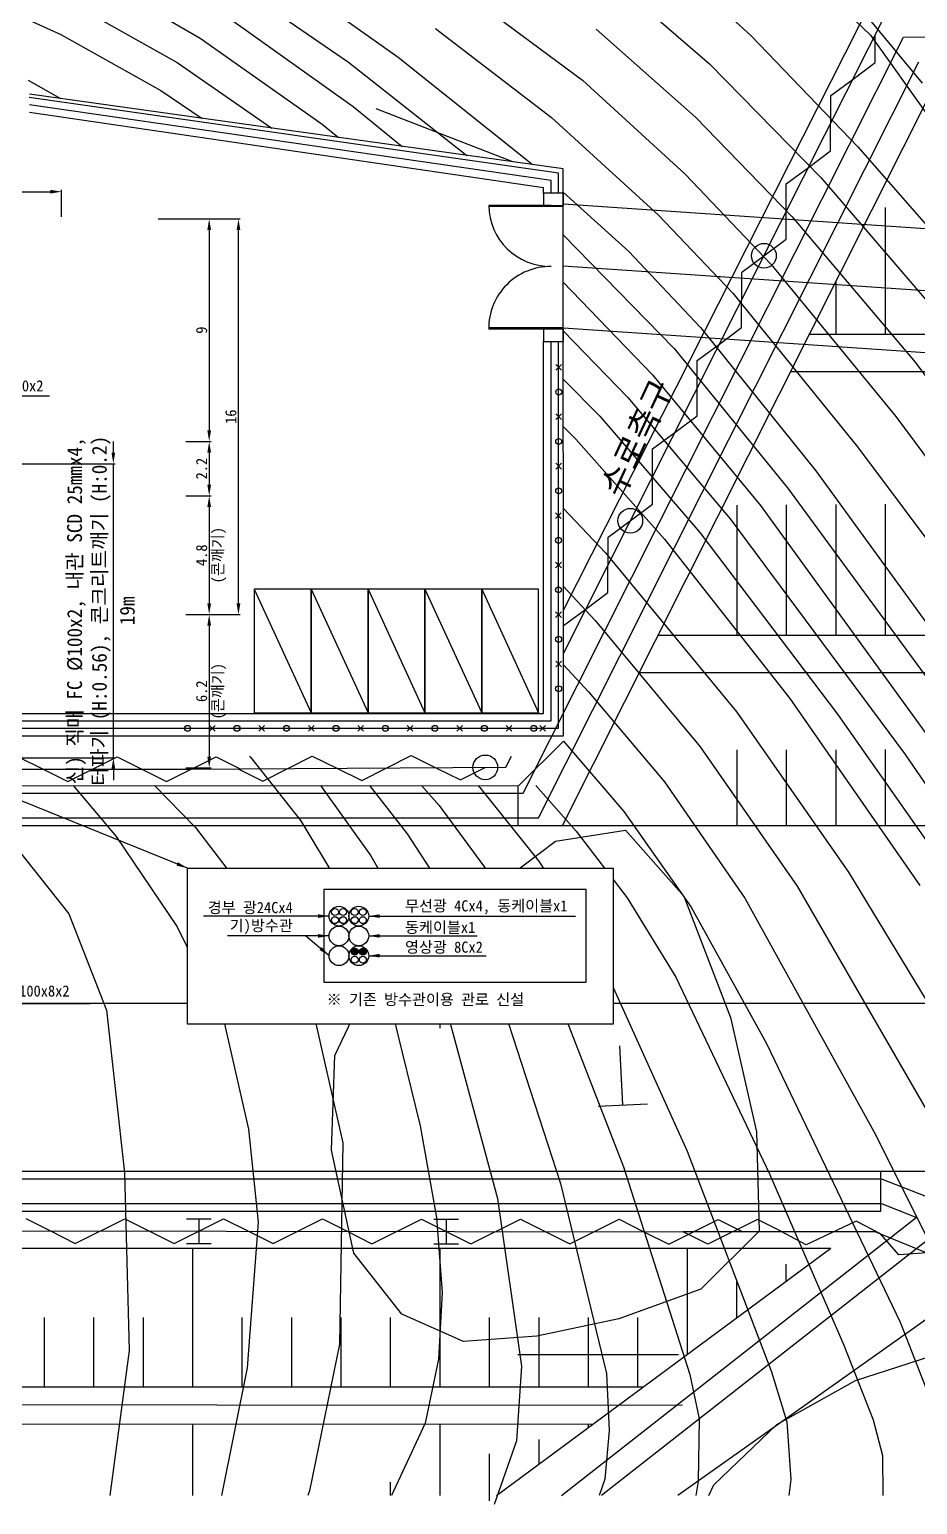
# Model space of a CAD drawing. Extents: x -149224 to -148798, y -3737 to -3590.
# Drawn here: x -149000.3 to -148964.4, y -3701.8 to -3642.2 of the extents above; entities that cross this region are included whole.
import ezdxf
from ezdxf.enums import TextEntityAlignment as Align

# ---------------------------------------------------------------- set-up
doc = ezdxf.new("R2010")
doc.units = 0
doc.header["$MEASUREMENT"] = 0
doc.layers.get('0').update_dxf_attribs({"linetype": 'CONTINUOUS', "lineweight": 0})
doc.layers.get('DEFPOINTS').update_dxf_attribs({"linetype": 'CONTINUOUS'})
for name, color, linetype in [('TX-LINE', 2, 'CONTINUOUS'), ('TZ-BASE', 253, 'CONTINUOUS'), ('TZ-DIMS', 1, 'CONTINUOUS'), ('TZ-LEAL', 1, 'CONTINUOUS'), ('TZ-LEAT', 3, 'CONTINUOUS'), ('TZ-LINE', 7, 'CONTINUOUS'), ('TZ-TEX2', 3, 'CONTINUOUS'), ('TZ-TEXT', 6, 'CONTINUOUS')]:
    doc.layers.add(name, color=color, linetype=linetype)
doc.styles.get("Standard").update_dxf_attribs({"font": 'GulimChe.ttf'})
doc.styles.add('기흥역사', font='GulimChe.ttf')
doc.dimstyles.new('D150', dxfattribs={"dimscale": 0.15, "dimtxt": 3, "dimasz": 3, "dimexe": 0.5, "dimexo": 0.5, "dimgap": 0.5, "dimtad": 1, "dimdec": 0, "dimzin": 1, "dimdsep": 46, "dimlunit": 6, "dimtxsty": 'Standard', "dimcen": 1, "dimclrd": 1, "dimclre": 1, "dimclrt": 3, "dimadec": 0, "dimazin": 0, "dimtfac": 1, "dimtdec": 0, "dimtix": 1, "dimtmove": 2, "dimatfit": 3, "dimfxl": 0, "dimtvp": 2, "dimlwd": -1, "dimlwe": -1, "dimarcsym": 0})
doc.dimstyles.new('기흥역사', dxfattribs={"dimscale": 150, "dimtxt": 3, "dimasz": 1.2, "dimexe": 1.5, "dimexo": 5, "dimgap": 1, "dimtad": 1, "dimdec": 0, "dimrnd": 0.25, "dimdsep": 46, "dimlunit": 6, "dimtxsty": '기흥역사', "dimblk": 'ARCHTICK', "dimcen": 1, "dimclrd": 256, "dimclre": 256, "dimclrt": 2, "dimadec": 5, "dimazin": 0, "dimtfac": 1, "dimtdec": 0, "dimtix": 1, "dimtmove": 2, "dimatfit": 3, "dimldrblk": 'ARCHTICK', "dimfxl": 0, "dimtvp": 2, "dimlwd": -1, "dimlwe": -1, "dimarcsym": 0})
doc.dimstyles.new('지시선150', dxfattribs={"dimscale": 0.15, "dimtxt": 3, "dimasz": 3, "dimexe": 0.5, "dimexo": 0.5, "dimgap": 0.5, "dimtad": 1, "dimdec": 0, "dimzin": 1, "dimdsep": 46, "dimlunit": 6, "dimtxsty": 'Standard', "dimcen": 1, "dimclrd": 6, "dimclre": 6, "dimclrt": 3, "dimadec": 0, "dimazin": 0, "dimtfac": 1, "dimtdec": 0, "dimtix": 1, "dimtmove": 2, "dimatfit": 3, "dimfxl": 0, "dimtvp": 2, "dimlwd": -1, "dimlwe": -1, "dimarcsym": 0})

# ---------------------------------------------------------------- blocks, each defined once
blk = doc.blocks.new('_ArchTick')
at = {"color": 0, "linetype": 'ByBlock', "const_width": 0.15}
blk.add_lwpolyline([(-0.5, -0.5), (0.5, 0.5)], dxfattribs=at)
blk = doc.blocks.new('*D11')
at = {"layer": 'DEFPOINTS', "color": 0, "linetype": 'ByBlock'}
for p in [(-148999.02, -3648.725), (-149007.02, -3649.822, -302.872), (-148999.02, -3649.822, -302.872)]:
    blk.add_point(p, dxfattribs=at)
at = {"layer": 'TZ-DIMS', "color": 1, "linetype": 'ByBlock'}
for p, q in [((-149007.02, -3649.747), (-149007.02, -3648.65)), ((-149006.57, -3648.725), (-148999.47, -3648.725)), ((-148999.02, -3649.747), (-148999.02, -3648.65))]:
    blk.add_line(p, q, dxfattribs=at)
for points in [[(-149006.57, -3648.65), (-149006.57, -3648.8), (-149007.02, -3648.725)], [(-148999.47, -3648.65), (-148999.47, -3648.8), (-148999.02, -3648.725)]]:
    blk.add_solid(points, dxfattribs=at)
at = {"layer": 'TZ-DIMS', "color": 3, "linetype": 'ByBlock', "insert": (-149003.02, -3648.419), "char_height": 0.45, "attachment_point": 5}
blk.add_mtext('8', dxfattribs=at)
blk = doc.blocks.new('*D13')
at = {"layer": 'DEFPOINTS', "color": 0, "linetype": 'ByBlock'}
for p in [(-148995.181, -3649.822, -302.872), (-148994.071, -3658.822, -302.872), (-148993.045, -3658.822)]:
    blk.add_point(p, dxfattribs=at)
at = {"layer": 'TZ-DIMS', "color": 1, "linetype": 'ByBlock'}
for p, q in [((-148995.106, -3649.822), (-148992.97, -3649.822)), ((-148993.045, -3650.272), (-148993.045, -3658.372)), ((-148993.996, -3658.822), (-148992.97, -3658.822))]:
    blk.add_line(p, q, dxfattribs=at)
for points in [[(-148993.12, -3650.272), (-148992.97, -3650.272), (-148993.045, -3649.822)], [(-148993.12, -3658.372), (-148992.97, -3658.372), (-148993.045, -3658.822)]]:
    blk.add_solid(points, dxfattribs=at)
at = {"layer": 'TZ-DIMS', "color": 3, "linetype": 'ByBlock', "insert": (-148993.351, -3654.322), "char_height": 0.45, "attachment_point": 5, "rotation": 90}
blk.add_mtext('9', dxfattribs=at)
blk = doc.blocks.new('*D14')
at = {"layer": 'DEFPOINTS', "color": 0, "linetype": 'ByBlock'}
for p in [(-148994.071, -3658.822, -302.872), (-148994.071, -3661.022, -302.872), (-148993.045, -3661.022)]:
    blk.add_point(p, dxfattribs=at)
at = {"layer": 'TZ-DIMS', "color": 1, "linetype": 'ByBlock'}
for p, q in [((-148993.996, -3658.822), (-148992.97, -3658.822)), ((-148993.045, -3659.272), (-148993.045, -3660.572)), ((-148993.996, -3661.022), (-148992.97, -3661.022))]:
    blk.add_line(p, q, dxfattribs=at)
for points in [[(-148993.12, -3659.272), (-148992.97, -3659.272), (-148993.045, -3658.822)], [(-148993.12, -3660.572), (-148992.97, -3660.572), (-148993.045, -3661.022)]]:
    blk.add_solid(points, dxfattribs=at)
at = {"layer": 'TZ-DIMS', "color": 3, "linetype": 'ByBlock', "insert": (-148993.351, -3659.922), "char_height": 0.45, "attachment_point": 5, "rotation": 90}
blk.add_mtext('2.2', dxfattribs=at)
blk = doc.blocks.new('*D15')
at = {"layer": 'DEFPOINTS', "color": 0, "linetype": 'ByBlock'}
for p in [(-148994.071, -3661.022, -302.872), (-148994.071, -3665.822, -302.872), (-148993.045, -3665.822)]:
    blk.add_point(p, dxfattribs=at)
at = {"layer": 'TZ-DIMS', "color": 1, "linetype": 'ByBlock'}
for p, q in [((-148993.996, -3661.022), (-148992.97, -3661.022)), ((-148993.045, -3661.472), (-148993.045, -3665.372)), ((-148993.996, -3665.822), (-148992.97, -3665.822))]:
    blk.add_line(p, q, dxfattribs=at)
for points in [[(-148993.12, -3661.472), (-148992.97, -3661.472), (-148993.045, -3661.022)], [(-148993.12, -3665.372), (-148992.97, -3665.372), (-148993.045, -3665.822)]]:
    blk.add_solid(points, dxfattribs=at)
at = {"layer": 'TZ-DIMS', "color": 3, "linetype": 'ByBlock', "insert": (-148993.351, -3663.422), "char_height": 0.45, "attachment_point": 5, "rotation": 90}
blk.add_mtext('4.8', dxfattribs=at)
blk = doc.blocks.new('*D16')
at = {"layer": 'DEFPOINTS', "color": 0, "linetype": 'ByBlock'}
for p in [(-148994.071, -3665.822, -302.872), (-148994.071, -3672.022, -302.872), (-148993.045, -3672.022)]:
    blk.add_point(p, dxfattribs=at)
at = {"layer": 'TZ-DIMS', "color": 1, "linetype": 'ByBlock'}
for p, q in [((-148993.996, -3665.822), (-148992.97, -3665.822)), ((-148993.045, -3666.272), (-148993.045, -3671.572)), ((-148993.996, -3672.022), (-148992.97, -3672.022))]:
    blk.add_line(p, q, dxfattribs=at)
for points in [[(-148993.12, -3666.272), (-148992.97, -3666.272), (-148993.045, -3665.822)], [(-148993.12, -3671.572), (-148992.97, -3671.572), (-148993.045, -3672.022)]]:
    blk.add_solid(points, dxfattribs=at)
at = {"layer": 'TZ-DIMS', "color": 3, "linetype": 'ByBlock', "insert": (-148993.351, -3668.922), "char_height": 0.45, "attachment_point": 5, "rotation": 90}
blk.add_mtext('6.2', dxfattribs=at)
blk = doc.blocks.new('*D17')
at = {"layer": 'DEFPOINTS', "color": 0, "linetype": 'ByBlock'}
for p in [(-148995.181, -3649.822, -302.872), (-148991.862, -3649.822), (-148994.071, -3665.822, -302.872)]:
    blk.add_point(p, dxfattribs=at)
at = {"layer": 'TZ-DIMS', "color": 1, "linetype": 'ByBlock'}
for p, q in [((-148995.106, -3649.822), (-148991.787, -3649.822)), ((-148991.862, -3665.372), (-148991.862, -3650.272)), ((-148993.996, -3665.822), (-148991.787, -3665.822))]:
    blk.add_line(p, q, dxfattribs=at)
for points in [[(-148991.937, -3650.272), (-148991.787, -3650.272), (-148991.862, -3649.822)], [(-148991.937, -3665.372), (-148991.787, -3665.372), (-148991.862, -3665.822)]]:
    blk.add_solid(points, dxfattribs=at)
at = {"layer": 'TZ-DIMS', "color": 3, "linetype": 'ByBlock', "insert": (-148992.168, -3657.822), "char_height": 0.45, "attachment_point": 5, "rotation": 90}
blk.add_mtext('16', dxfattribs=at)
blk = doc.blocks.new('*D26')
at = {"layer": 'DEFPOINTS', "color": 0, "ltscale": 2}
for p in [(-149003.496, -3659.722), (-148996.922, -3659.722), (-149003.62, -3671.617)]:
    blk.add_point(p, dxfattribs=at)
at = {"layer": 'TZ-TEXT', "color": 1, "ltscale": 2}
for p, q in [((-148996.922, -3659.272), (-148996.922, -3658.822)), ((-149003.421, -3659.722), (-148996.847, -3659.722)), ((-148996.922, -3671.617), (-148996.922, -3659.722)), ((-149003.545, -3671.617), (-148996.847, -3671.617)), ((-148996.922, -3672.067), (-148996.922, -3672.517))]:
    blk.add_line(p, q, dxfattribs=at)
for points in [[(-148996.997, -3659.272), (-148996.847, -3659.272), (-148996.922, -3659.722)], [(-148996.997, -3672.067), (-148996.847, -3672.067), (-148996.922, -3671.617)]]:
    blk.add_solid(points, dxfattribs=at)
at = {"layer": 'TZ-TEXT', "color": 3, "ltscale": 2, "insert": (-148997.91, -3665.67), "char_height": 0.6, "attachment_point": 5, "rotation": 90}
blk.add_mtext('{\\C6;신) 직매 FC Ø100x2, 내관 SCD 25mmx4,\\P터파기 (H:0.56), 콘크리트깨기 (H:0.2)}', dxfattribs=at)

msp = doc.modelspace()

# ---------------------------------------------------------------- linework, layer by layer
at = {"layer": 'TZ-BASE'}
for p, q in [((-148992.965, -3639.675, 111), (-148987.407, -3643.49, 111)), ((-148991.017, -3639.298, 110), (-148985.402, -3643.284, 110)), ((-148974.264, -3639.557, 105), (-148971.124, -3642.42, 105)), ((-149003.646, -3640.28, 115), (-148999.042, -3642.371, 115)), ((-148997.119, -3640.365, 113), (-148993.41, -3642.518, 113)), ((-148982.616, -3640.751, 108), (-148977.94, -3644.215, 108)), ((-148978.72, -3665.65), (-148966.167, -3640.854)), ((-148978.72, -3665.65), (-148966.167, -3640.854)), ((-148976.383, -3640.463, 106), (-148972.81, -3643.558, 106)), ((-148998.448, -3641.189, 114), (-148994.344, -3643.502, 114)), ((-148978.72, -3667.391), (-148965.512, -3641.213)), ((-148967.752, -3641.003, 104), (-148966.293, -3642.398, 104)), ((-148966.81, -3641.198, 101.872), (-148964.214, -3644.331, 101.872)), ((-148992.235, -3641.703, 112), (-148987.228, -3645.278, 112)), ((-148983.895, -3642.12, 109), (-148979.199, -3645.724, 109)), ((-148977.391, -3642.154, 107), (-148973.382, -3645.71, 107)), ((-148999.042, -3642.371, 115), (-148995.008, -3644.636, 115)), ((-148993.41, -3642.518, 113), (-148988.472, -3646, 113)), ((-148980.341, -3673.04), (-148964.962, -3642.476)), ((-148971.124, -3642.42, 105), (-148966.805, -3646.91, 105)), ((-148966.293, -3642.398, 104), (-148963.918, -3645.741, 104)), ((-148966.109, -3643.503), (-148966.107, -3642.385)), ((-148964.962, -3642.476), (-148944.264, -3642.195)), ((-148985.402, -3643.284, 110), (-148979.985, -3647.607, 110)), ((-148994.344, -3643.502, 114), (-148990.512, -3646.154, 114)), ((-148987.407, -3643.49, 111), (-148982.631, -3647.256, 111)), ((-148979.725, -3674.04), (-148964.342, -3643.467)), ((-148972.81, -3643.558, 106), (-148968.309, -3648.146, 106)), ((-148967.005, -3644.172), (-148966.109, -3643.503)), ((-149000.373, -3644.215, 116), (-148999.056, -3644.96, 116)), ((-148978.76, -3674.346), (-148963.721, -3644.459)), ((-148977.94, -3644.215, 108), (-148973.792, -3648.022, 108)), ((-148967.902, -3644.84), (-148967.005, -3644.172)), ((-148995.008, -3644.636, 115), (-148993.33, -3645.76, 115)), ((-148967.91, -3647.076), (-148967.902, -3644.84)), ((-148987.228, -3645.278, 112), (-148985.242, -3646.891, 112)), ((-148980.76, -3647.517, 84.603), (-148986.298, -3645.368, 91.576)), ((-148979.199, -3645.724, 109), (-148974.871, -3649.673, 109)), ((-148973.382, -3645.71, 107), (-148969.46, -3649.738, 107)), ((-148988.472, -3646, 113), (-148987.821, -3646.53, 113)), ((-148966.805, -3646.91, 105), (-148962.375, -3651.977, 105)), ((-148968.807, -3647.744), (-148967.91, -3647.076)), ((-148973.792, -3648.022, 108), (-148970.321, -3651.663, 108)), ((-148969.704, -3648.411), (-148968.807, -3647.744)), ((-148969.712, -3650.647), (-148969.704, -3648.411)), ((-148968.309, -3648.146, 106), (-148963.306, -3653.973, 106)), ((-148978.72, -3648.752, 110), (-148976.076, -3651.145, 110)), ((-148943.426, -3651.623), (-148978.72, -3649.234)), ((-148974.871, -3649.673, 109), (-148971.861, -3652.826, 109)), ((-148969.46, -3649.738, 107), (-148964.497, -3655.623, 107)), ((-148965.706, -3649.369), (-148965.706, -3654.491)), ((-148978.723, -3650.473, 111), (-148974.243, -3655.069, 111)), ((-148970.609, -3651.315), (-148969.712, -3650.647)), ((-148976.076, -3651.145, 110), (-148973.168, -3654.211, 110)), ((-148971.505, -3651.982), (-148970.609, -3651.315)), ((-148970.321, -3651.663, 108), (-148965.279, -3657.814, 108)), ((-148943.595, -3654.118), (-148978.723, -3651.739)), ((-148971.514, -3654.219), (-148971.505, -3651.982)), ((-148978.722, -3652.389, 112), (-148975.116, -3656.123, 112)), ((-148971.861, -3652.826, 109), (-148966.824, -3659.035, 109)), ((-148967.706, -3652.378), (-148967.706, -3654.491)), ((-148943.764, -3656.612), (-148978.72, -3654.245)), ((-148978.72, -3654.366, 113), (-148976.109, -3657.041, 113)), ((-148973.168, -3654.211, 110), (-148968.512, -3660.007, 110)), ((-148972.41, -3654.886), (-148971.514, -3654.219)), ((-148968.769, -3654.491), (-148948.706, -3654.49)), ((-148974.243, -3655.069, 111), (-148969.652, -3660.701, 111)), ((-148973.307, -3655.554), (-148972.41, -3654.886)), ((-148978.791, -3655.707, -302.681), (-148979.023, -3655.938, -302.681)), ((-148979.023, -3655.707, -302.681), (-148978.791, -3655.938, -302.681)), ((-148973.315, -3657.79), (-148973.307, -3655.554)), ((-148964.497, -3655.623, 107), (-148953.5, -3670.23, 107)), ((-148978.72, -3656.32, 114), (-148977.244, -3657.804, 114)), ((-148975.116, -3656.123, 112), (-148970.746, -3661.412, 112)), ((-148969.524, -3655.991), (-148948.706, -3655.99)), ((-148976.109, -3657.041, 113), (-148971.976, -3661.951, 113)), ((-148978.791, -3657.707, -302.681), (-148979.023, -3657.938, -302.681)), ((-148979.023, -3657.707, -302.681), (-148978.791, -3657.938, -302.681)), ((-148978.72, -3658.228, 115), (-148978.214, -3658.735, 115)), ((-148977.244, -3657.804, 114), (-148973.199, -3662.508, 114)), ((-148974.212, -3658.457), (-148973.315, -3657.79)), ((-148965.279, -3657.814, 108), (-148947.042, -3682.409, 108)), ((-148978.214, -3658.735, 115), (-148974.631, -3662.775, 115)), ((-148975.109, -3659.125), (-148974.212, -3658.457)), ((-148975.117, -3661.361), (-148975.109, -3659.125)), ((-148966.824, -3659.035, 109), (-148945.651, -3687.42, 109)), ((-148978.794, -3659.707, -302.872), (-148979.026, -3659.938, -302.872)), ((-148979.026, -3659.707, -302.872), (-148978.794, -3659.938, -302.872)), ((-148968.512, -3660.007, 110), (-148958.19, -3674.213, 110)), ((-148969.652, -3660.701, 111), (-148950.036, -3687.464, 111)), ((-148978.804, -3661.707, -302.872), (-148979.036, -3661.938, -302.872)), ((-148979.036, -3661.707, -302.872), (-148978.804, -3661.938, -302.872)), ((-148978.72, -3661.528, 116), (-148977.017, -3663.323, 116)), ((-148976.014, -3662.029), (-148975.117, -3661.361)), ((-148971.706, -3661.399), (-148971.705, -3666.661)), ((-148970.746, -3661.412, 112), (-148957.376, -3679.868, 112)), ((-148969.706, -3661.384), (-148969.705, -3666.661)), ((-148967.706, -3661.368), (-148967.705, -3666.661)), ((-148965.706, -3661.353), (-148965.705, -3666.661)), ((-148976.911, -3662.696), (-148976.014, -3662.029)), ((-148971.976, -3661.951, 113), (-148964.899, -3671.485, 113)), ((-148976.919, -3664.932), (-148976.911, -3662.696)), ((-148974.631, -3662.775, 115), (-148969.565, -3669.215, 115)), ((-148973.199, -3662.508, 114), (-148967.637, -3669.848, 114)), ((-148977.017, -3663.323, 116), (-148971.703, -3669.775, 116)), ((-148978.801, -3663.707, -302.872), (-148979.033, -3663.938, -302.872)), ((-148979.033, -3663.707, -302.872), (-148978.801, -3663.938, -302.872)), ((-148978.72, -3664.69, 117), (-148977.439, -3666.062, 117)), ((-148977.816, -3665.6), (-148976.919, -3664.932)), ((-148978.801, -3665.707, -302.872), (-148979.033, -3665.938, -302.872)), ((-148979.033, -3665.707, -302.872), (-148978.801, -3665.938, -302.872)), ((-148978.713, -3666.267), (-148977.816, -3665.6)), ((-148978.721, -3668.503), (-148978.713, -3666.267)), ((-148977.439, -3666.062, 117), (-148973.184, -3671.166, 117)), ((-148974.893, -3666.661), (-148958.705, -3666.661)), ((-148978.798, -3667.707, -302.872), (-148979.029, -3667.938, -302.872)), ((-148979.029, -3667.707, -302.872), (-148978.798, -3667.938, -302.872)), ((-148978.72, -3667.855, 118), (-148977.705, -3668.947, 118)), ((-148975.648, -3668.161), (-148958.705, -3668.161)), ((-148977.705, -3668.947, 118), (-148974.636, -3672.592, 118)), ((-148969.565, -3669.215, 115), (-148964.305, -3676.781, 115)), ((-148971.703, -3669.775, 116), (-148967.187, -3676.233, 116)), ((-148967.637, -3669.848, 114), (-148962.832, -3676.689, 114)), ((-148992.803, -3670.307, -302.681), (-148993.035, -3670.538, -302.681)), ((-148993.035, -3670.307, -302.681), (-148992.803, -3670.538, -302.681)), ((-148990.803, -3670.307, -302.681), (-148991.034, -3670.538, -302.681)), ((-148991.034, -3670.307, -302.681), (-148990.803, -3670.538, -302.681)), ((-148988.803, -3670.307, -302.681), (-148989.034, -3670.538, -302.681)), ((-148989.034, -3670.307, -302.681), (-148988.803, -3670.538, -302.681)), ((-148986.803, -3670.307, -302.681), (-148987.034, -3670.538, -302.681)), ((-148987.034, -3670.307, -302.681), (-148986.803, -3670.538, -302.681)), ((-148984.803, -3670.307, -302.681), (-148985.034, -3670.538, -302.681)), ((-148985.034, -3670.307, -302.681), (-148984.803, -3670.538, -302.681)), ((-148982.802, -3670.307, -302.681), (-148983.034, -3670.538, -302.681)), ((-148983.034, -3670.307, -302.681), (-148982.802, -3670.538, -302.681)), ((-148980.802, -3670.307, -302.681), (-148981.034, -3670.538, -302.681)), ((-148981.034, -3670.307, -302.681), (-148980.802, -3670.538, -302.681)), ((-148979.438, -3670.307, -302.872), (-148979.669, -3670.538, -302.872)), ((-148979.669, -3670.307, -302.872), (-148979.438, -3670.538, -302.872)), ((-148978.72, -3670.936), (-148980.523, -3672.74)), ((-148978.72, -3670.941, 119), (-148976.273, -3673.782, 119)), ((-148973.184, -3671.166, 117), (-148969.269, -3676.798, 117)), ((-148971.705, -3671.295), (-148971.705, -3674.378)), ((-148969.705, -3671.29), (-148969.705, -3674.378)), ((-148967.705, -3671.285), (-148967.705, -3674.377)), ((-148965.705, -3671.279), (-148965.705, -3674.377)), ((-149000.766, -3671.572), (-148999.767, -3672.073)), ((-148998.767, -3672.573), (-148996.766, -3671.575)), ((-148996.766, -3671.575), (-148995.767, -3672.075)), ((-148994.767, -3672.576), (-148992.766, -3671.577)), ((-148992.766, -3671.577), (-148991.767, -3672.078)), ((-148991.41, -3671.552, 125), (-148991.379, -3671.584, 125)), ((-148991.379, -3671.584, 125), (-148989.338, -3674.16, 125)), ((-148990.876, -3672.557), (-148988.882, -3671.545)), ((-148988.882, -3671.545), (-148987.879, -3672.039)), ((-148986.876, -3672.532), (-148984.882, -3671.52)), ((-148984.882, -3671.52), (-148983.879, -3672.013)), ((-148981.043, -3671.996), (-148980.819, -3671.552)), ((-148964.899, -3671.485, 113), (-148955.77, -3684.784, 113)), ((-149057.554, -3672.036), (-148993.879, -3672.076)), ((-148999.767, -3672.073), (-148998.767, -3672.573)), ((-148995.767, -3672.075), (-148994.767, -3672.576)), ((-148993.879, -3672.076), (-148981.043, -3671.996)), ((-148991.879, -3672.064), (-148990.876, -3672.557)), ((-148987.879, -3672.039), (-148986.876, -3672.532)), ((-148983.879, -3672.013), (-148982.876, -3672.507)), ((-148982.876, -3672.507), (-148981.879, -3672.001)), ((-149057.554, -3672.744), (-148980.562, -3672.74)), ((-149057.554, -3673.044), (-148980.341, -3673.04)), ((-148998.544, -3672.74, 127), (-148996.802, -3674.793, 127)), ((-148995.252, -3672.74, 126), (-148993.602, -3674.437, 126)), ((-148988.54, -3672.74, 124), (-148986.512, -3675.575, 124)), ((-148986.561, -3672.74, 123), (-148985.039, -3674.684, 123)), ((-148984.462, -3672.74, 122), (-148983.749, -3673.546, 122)), ((-148982.179, -3672.74, 121), (-148982.105, -3672.819, 121)), ((-148982.105, -3672.819, 121), (-148979.72, -3675.781, 121)), ((-148980.562, -3672.74), (-148980.561, -3674.346)), ((-148979.836, -3672.74, 120), (-148978.204, -3674.575, 120)), ((-148974.636, -3672.592, 118), (-148971.381, -3677.286, 118)), ((-148983.749, -3673.546, 122), (-148981.567, -3676.497, 122)), ((-149057.554, -3674.044), (-148979.725, -3674.04)), ((-149057.554, -3674.35), (-148937.554, -3674.344)), ((-149001.76, -3674.106, 128), (-148998.721, -3677.921, 128)), ((-148989.338, -3674.16, 125), (-148987.897, -3676.557, 125)), ((-148976.273, -3673.782, 119), (-148973.556, -3677.648, 119)), ((-148996.802, -3674.793, 127), (-148994.339, -3678.448, 127)), ((-148993.602, -3674.437, 126), (-148991.369, -3677.347, 126)), ((-148985.039, -3674.684, 123), (-148983.205, -3677.504, 123)), ((-148979.044, -3674.987, 121.307), (-148976.207, -3674.537, 121.307)), ((-148978.204, -3674.575, 120), (-148976.138, -3677.275, 120)), ((-148976.207, -3674.537, 121.307), (-148973.849, -3677.214, 121.307)), ((-148981.792, -3677.06, 121.307), (-148979.044, -3674.987, 121.307)), ((-148986.512, -3675.575, 124), (-148984.976, -3678.259, 124)), ((-148979.72, -3675.781, 121), (-148977.467, -3679.23, 121)), ((-148987.897, -3676.557, 125), (-148986.684, -3679.02, 125)), ((-148981.567, -3676.497, 122), (-148979.352, -3680.278, 122)), ((-148967.187, -3676.233, 116), (-148961.335, -3685.892, 116)), ((-148991.369, -3677.347, 126), (-148988.867, -3681.758, 126)), ((-148984.345, -3678.664, 121.307), (-148981.792, -3677.06, 121.307)), ((-148976.138, -3677.275, 120), (-148974.173, -3680.486, 120)), ((-148973.849, -3677.214, 121.307), (-148971.959, -3682.111, 121.307)), ((-148971.381, -3677.286, 118), (-148966.101, -3686.849, 118)), ((-148969.269, -3676.798, 117), (-148963.701, -3686.435, 117)), ((-148998.721, -3677.921, 128), (-148997.193, -3681.814, 128)), ((-148983.205, -3677.504, 123), (-148981.294, -3681.278, 123)), ((-148973.556, -3677.648, 119), (-148970.503, -3683.17, 119)), ((-148994.339, -3678.448, 127), (-148992.434, -3682.323, 127)), ((-148984.976, -3678.259, 124), (-148983.433, -3681.843, 124)), ((-148986.684, -3679.02, 125), (-148985.61, -3682.05, 125)), ((-148986.583, -3680.764, 121.307), (-148984.345, -3678.664, 121.307)), ((-148977.863, -3681.93, 121.194), (-148977.988, -3679.533, 121.194)), ((-148977.467, -3679.23, 121), (-148973.718, -3687.515, 121)), ((-148979.352, -3680.278, 122), (-148976.291, -3688.157, 122)), ((-148987.966, -3683.65, 121.307), (-148986.583, -3680.764, 121.307)), ((-148983.72, -3680.552), (-148983.72, -3682.552)), ((-148974.173, -3680.486, 120), (-148970.385, -3688.438, 120)), ((-148981.294, -3681.278, 123), (-148978.839, -3688.827, 123)), ((-148937.554, -3681.552), (-149057.554, -3681.552)), ((-148997.193, -3681.814, 128), (-148996.471, -3688.399, 128)), ((-148988.867, -3681.758, 126), (-148987.637, -3687.181, 126)), ((-148985.61, -3682.05, 125), (-148984.512, -3686.488, 125)), ((-148983.433, -3681.843, 124), (-148981.384, -3689.437, 124)), ((-148978.861, -3681.982, 121.194), (-148976.864, -3681.878, 121.194)), ((-148971.959, -3682.111, 121.307), (-148970.913, -3686.731, 121.307)), ((-148992.434, -3682.323, 127), (-148991.452, -3686.623, 127)), ((-148976.314, -3685.651, 121.175), (-148976.439, -3683.254, 121.175)), ((-148970.503, -3683.17, 119), (-148965.092, -3694.427, 119)), ((-148988.097, -3687.479, 121.307), (-148987.966, -3683.65, 121.307)), ((-148977.312, -3685.703, 121.175), (-148975.315, -3685.599, 121.175)), ((-148991.452, -3686.623, 127), (-148991.066, -3690.388, 127)), ((-148984.512, -3686.488, 125), (-148983.851, -3690.205, 125)), ((-148970.913, -3686.731, 121.307), (-148970.802, -3690.753, 121.307)), ((-148966.101, -3686.849, 118), (-148962.579, -3693.907, 118)), ((-148987.196, -3691.644, 121.307), (-148988.097, -3687.479, 121.307)), ((-148987.637, -3687.181, 126), (-148987.779, -3695.324, 126)), ((-148973.718, -3687.515, 121), (-148970.302, -3696.443, 121)), ((-148937.554, -3688.338), (-149057.554, -3688.344)), ((-149057.554, -3688.644), (-148965.882, -3688.639)), ((-148996.471, -3688.399, 128), (-148996.285, -3695.579, 128)), ((-148976.291, -3688.157, 122), (-148973.604, -3696.555, 122)), ((-148970.385, -3688.438, 120), (-148967.38, -3695.365, 120)), ((-148965.882, -3689.939), (-148965.882, -3688.339)), ((-148944.326, -3697.044), (-148965.882, -3688.639)), ((-148978.839, -3688.827, 123), (-148976.978, -3696.506, 123)), ((-149033.217, -3689.643), (-148965.882, -3689.639)), ((-148981.384, -3689.437, 124), (-148980.414, -3696.212, 124)), ((-148964.453, -3690.201), (-148965.882, -3689.639)), ((-148964.453, -3690.201), (-148965.882, -3689.639)), ((-149033.216, -3689.943), (-148965.882, -3689.939)), ((-149000.46, -3690.244), (-148999.461, -3690.745)), ((-148998.461, -3691.246), (-148996.46, -3690.249)), ((-148996.46, -3690.249), (-148995.461, -3690.75)), ((-148994.461, -3691.251), (-148992.46, -3690.254)), ((-148993.96, -3690.252), (-148992.96, -3690.253)), ((-148993.46, -3690.252), (-148993.461, -3691.252)), ((-148992.46, -3690.254), (-148991.461, -3690.755)), ((-148991.066, -3690.388, 127), (-148991.516, -3696.277, 127)), ((-148990.461, -3691.256), (-148988.46, -3690.258)), ((-148988.46, -3690.258), (-148987.461, -3690.76)), ((-148986.461, -3691.261), (-148984.46, -3690.263)), ((-148984.46, -3690.263), (-148983.461, -3690.765)), ((-148983.96, -3690.264), (-148982.96, -3690.265)), ((-148983.851, -3690.205, 125), (-148983.617, -3693.234, 125)), ((-148983.46, -3690.265), (-148983.461, -3691.265)), ((-148982.461, -3691.266), (-148980.46, -3690.268)), ((-148980.46, -3690.268), (-148979.461, -3690.77)), ((-148978.797, -3701.439), (-148964.452, -3690.2)), ((-148978.461, -3691.271), (-148976.46, -3690.273)), ((-148976.46, -3690.273), (-148975.461, -3690.775)), ((-148974.461, -3691.276), (-148972.46, -3690.278)), ((-148970.872, -3690.278), (-148972.873, -3691.277)), ((-148972.46, -3690.278), (-148971.461, -3690.779)), ((-148969.872, -3690.778), (-148970.872, -3690.278)), ((-148966.878, -3690.345), (-148968.9, -3691.3)), ((-148965.89, -3690.867), (-148966.878, -3690.345)), ((-149057.554, -3690.673), (-148973.872, -3690.776)), ((-148999.461, -3690.745), (-148998.461, -3691.246)), ((-148995.461, -3690.75), (-148994.461, -3691.251)), ((-148991.461, -3690.755), (-148990.461, -3691.256)), ((-148987.461, -3690.76), (-148986.461, -3691.261)), ((-148983.461, -3690.765), (-148982.461, -3691.266)), ((-148979.461, -3690.77), (-148978.461, -3691.271)), ((-148963.373, -3690.626), (-148977.175, -3701.439)), ((-148975.461, -3690.775), (-148974.461, -3691.276)), ((-148966.103, -3690.779), (-148973.872, -3690.776)), ((-148972.873, -3691.277), (-148973.872, -3690.776)), ((-148970.802, -3690.753, 121.307), (-148973.158, -3693.096, 121.307)), ((-148968.9, -3691.3), (-148969.889, -3690.778)), ((-148951.557, -3696.775), (-148966.103, -3690.779)), ((-148965.156, -3691.711), (-148965.89, -3690.867)), ((-149057.554, -3691.444), (-148967.908, -3691.439)), ((-148993.961, -3691.252), (-148992.961, -3691.253)), ((-148993.719, -3691.441), (-148993.719, -3697.05)), ((-148985.251, -3694.107, 121.307), (-148987.196, -3691.644, 121.307)), ((-148983.961, -3691.264), (-148982.961, -3691.265)), ((-148983.719, -3691.44), (-148983.719, -3697.05)), ((-148981.42, -3701.439), (-148967.908, -3691.439)), ((-148973.719, -3691.44), (-148973.719, -3695.739)), ((-148962.926, -3691.548), (-148965.156, -3691.711)), ((-148969.719, -3692.09), (-148969.719, -3692.779)), ((-148971.719, -3692.808), (-148971.719, -3694.259)), ((-148983.617, -3693.234, 125), (-148983.776, -3695.928, 125)), ((-148973.158, -3693.096, 121.307), (-148976.478, -3694.293, 121.307)), ((-148999.719, -3694.246), (-148999.719, -3697.051)), ((-148997.719, -3694.246), (-148997.719, -3697.051)), ((-148995.719, -3694.246), (-148995.719, -3697.05)), ((-148991.719, -3694.245), (-148991.719, -3697.05)), ((-148989.719, -3694.245), (-148989.719, -3697.05)), ((-148987.719, -3694.245), (-148987.719, -3697.05)), ((-148985.719, -3694.245), (-148985.719, -3697.05)), ((-148982.757, -3695.219, 121.307), (-148985.251, -3694.107, 121.307)), ((-148981.719, -3694.245), (-148981.719, -3697.05)), ((-148976.478, -3694.293, 121.307), (-148979.791, -3694.998, 121.307)), ((-148979.719, -3694.245), (-148979.719, -3697.05)), ((-148977.719, -3694.245), (-148977.719, -3697.05)), ((-148975.719, -3694.245), (-148975.719, -3697.049)), ((-148963.719, -3694.099), (-148974.092, -3701.439)), ((-148963.719, -3694.099), (-148974.092, -3701.439)), ((-148965.092, -3694.427, 119), (-148963.332, -3698.947, 119)), ((-148979.791, -3694.998, 121.307), (-148982.757, -3695.219, 121.307)), ((-148996.285, -3695.579, 128), (-148997.06, -3701.439, 128)), ((-148987.779, -3695.324, 126), (-148988.985, -3701.253, 126)), ((-148980.562, -3695.74), (-148974.057, -3695.74)), ((-148967.38, -3695.365, 120), (-148966.19, -3698.388, 120)), ((-148966.91, -3696.792, 119.25), (-148963.439, -3695.672, 119.25)), ((-148991.516, -3696.277, 127), (-148992.552, -3701.439, 127)), ((-148983.776, -3695.928, 125), (-148984.312, -3698.522, 125)), ((-148980.414, -3696.212, 124), (-148980.619, -3699.234, 124)), ((-148976.978, -3696.506, 123), (-148976.865, -3698.811, 123)), ((-148973.604, -3696.555, 122), (-148973.234, -3698.341, 122)), ((-148970.302, -3696.443, 121), (-148969.68, -3698.468, 121)), ((-148970.087, -3698.576, 119.25), (-148966.91, -3696.792, 119.25)), ((-149057.554, -3697.054), (-148975.489, -3697.049)), ((-149023.687, -3697.732), (-148983.861, -3697.785)), ((-148983.861, -3697.785), (-148973.904, -3697.769)), ((-149057.554, -3698.554), (-148977.516, -3698.55)), ((-148993.719, -3698.55), (-148993.719, -3701.439)), ((-148984.312, -3698.522, 125), (-148985.667, -3701.439, 125)), ((-148983.719, -3698.55), (-148983.719, -3701.439)), ((-148977.719, -3698.55), (-148977.719, -3698.7)), ((-148976.865, -3698.811, 123), (-148977.047, -3700.783, 123)), ((-148973.234, -3698.341, 122), (-148973.263, -3700.871, 122)), ((-148972.633, -3701.01, 119.25), (-148970.087, -3698.576, 119.25)), ((-148969.68, -3698.468, 121), (-148969.526, -3700.798, 121)), ((-148966.19, -3698.388, 120), (-148965.818, -3699.825, 120)), ((-148980.619, -3699.234, 124), (-148981.519, -3701.805, 124)), ((-148979.719, -3699.181), (-148979.719, -3700.18)), ((-148981.719, -3699.754), (-148981.719, -3701.66)), ((-148965.818, -3699.825, 120), (-148965.805, -3701.439, 120)), ((-148985.719, -3700.9), (-148985.719, -3701.439)), ((-148977.047, -3700.783, 123), (-148977.27, -3701.439, 123)), ((-148973.263, -3700.871, 122), (-148973.367, -3701.439, 122)), ((-148972.834, -3701.439, 119.25), (-148972.633, -3701.01, 119.25)), ((-148969.526, -3700.798, 121), (-148969.6, -3701.439, 121)), ((-148988.985, -3701.253, 126), (-148989.055, -3701.439, 126))]:
    msp.add_line(p, q, dxfattribs=at)
at = {"layer": 'TZ-BASE', "linetype": 'ByBlock'}
for p, q in [((-148978.92, -3647.972, -302.872), (-149000.32, -3644.914, -302.872)), ((-148978.723, -3647.802, -302.872), (-149000.314, -3644.784, -302.872)), ((-148978.723, -3647.802, -302.872), (-149000.314, -3644.784, -302.872)), ((-148979.22, -3648.273, -302.872), (-149000.314, -3645.214, -302.872)), ((-148979.52, -3648.568, -302.872), (-149000.313, -3645.522, -302.872)), ((-148978.92, -3648.784, -302.872), (-148978.92, -3647.972, -302.872)), ((-148978.72, -3670.732, -302.872), (-148978.723, -3647.802, -302.872)), ((-148978.72, -3670.732, -302.872), (-148978.723, -3647.802, -302.872)), ((-148979.52, -3648.796, -302.872), (-148979.52, -3648.568, -302.872)), ((-148979.22, -3648.784, -302.872), (-148979.22, -3648.273, -302.872)), ((-148979.22, -3649.279, -166.872), (-148981.74, -3649.279, -166.872)), ((-148978.72, -3648.779, -302.872), (-148979.52, -3648.779, -302.872)), ((-148979.52, -3648.779, -302.872), (-148979.52, -3649.279, -302.872)), ((-148979.52, -3649.279, -302.872), (-148978.72, -3649.279, -302.872)), ((-148978.72, -3649.279, -302.872), (-148978.72, -3648.779, -302.872)), ((-148978.723, -3649.329, -166.872), (-148981.74, -3649.329, -166.872)), ((-148978.72, -3654.229, -166.872), (-148981.74, -3654.229, -166.872)), ((-148979.22, -3654.279, -166.872), (-148981.74, -3654.279, -166.872)), ((-148978.72, -3654.279, -302.872), (-148979.52, -3654.279, -302.872)), ((-148979.52, -3654.279, -302.872), (-148979.52, -3654.779, -302.872)), ((-148978.72, -3654.779, -302.872), (-148978.72, -3654.279, -302.872)), ((-148979.52, -3669.822, -302.872), (-148979.52, -3654.779, -302.872)), ((-148979.52, -3654.779, -302.872), (-148978.72, -3654.779, -302.872)), ((-148979.22, -3670.122, -302.872), (-148979.22, -3654.779, -302.872)), ((-148978.92, -3670.422, -302.872), (-148978.92, -3654.779, -302.872)), ((-149046.72, -3670.122, -302.872), (-148979.22, -3670.122, -302.872)), ((-149046.42, -3669.822, -302.872), (-148979.52, -3669.822, -302.872)), ((-149047.22, -3670.732, -302.872), (-148978.72, -3670.732, -302.872)), ((-149047.22, -3670.732, -302.872), (-148978.72, -3670.732, -302.872)), ((-149047.02, -3670.422, -302.872), (-148978.92, -3670.422, -302.872))]:
    msp.add_line(p, q, dxfattribs=at)
at = {"layer": 'TZ-BASE', "ltscale": 10}
for p, q in [((-148991.22, -3664.802, -302.872), (-148988.92, -3669.802, -302.872)), ((-148991.22, -3664.802, -302.872), (-148991.22, -3669.802, -302.872)), ((-148988.92, -3664.802, -302.872), (-148991.22, -3664.802, -302.872)), ((-148988.92, -3664.802, -302.872), (-148986.62, -3669.802, -302.872)), ((-148988.92, -3664.802, -302.872), (-148988.92, -3669.802, -302.872)), ((-148986.62, -3664.802, -302.872), (-148988.92, -3664.802, -302.872)), ((-148988.92, -3669.802, -302.872), (-148988.92, -3664.802, -302.872)), ((-148986.62, -3664.802, -302.872), (-148984.32, -3669.802, -302.872)), ((-148986.62, -3664.802, -302.872), (-148986.62, -3669.802, -302.872)), ((-148984.32, -3664.802, -302.872), (-148986.62, -3664.802, -302.872)), ((-148986.62, -3669.802, -302.872), (-148986.62, -3664.802, -302.872)), ((-148984.32, -3664.802, -302.872), (-148982.02, -3669.802, -302.872)), ((-148984.32, -3664.802, -302.872), (-148984.32, -3669.802, -302.872)), ((-148982.02, -3664.802, -302.872), (-148984.32, -3664.802, -302.872)), ((-148984.32, -3669.802, -302.872), (-148984.32, -3664.802, -302.872)), ((-148982.02, -3664.802, -302.872), (-148979.72, -3669.802, -302.872)), ((-148982.02, -3664.802, -302.872), (-148982.02, -3669.802, -302.872)), ((-148979.72, -3664.802, -302.872), (-148982.02, -3664.802, -302.872)), ((-148982.02, -3669.802, -302.872), (-148982.02, -3664.802, -302.872)), ((-148979.72, -3669.802, -302.872), (-148979.72, -3664.802, -302.872)), ((-148991.22, -3669.802, -302.872), (-148988.92, -3669.802, -302.872)), ((-148988.92, -3669.802, -302.872), (-148986.62, -3669.802, -302.872)), ((-148986.62, -3669.802, -302.872), (-148984.32, -3669.802, -302.872)), ((-148984.32, -3669.802, -302.872), (-148982.02, -3669.802, -302.872)), ((-148982.02, -3669.802, -302.872), (-148979.72, -3669.802, -302.872))]:
    msp.add_line(p, q, dxfattribs=at)
at = {"layer": 'TZ-BASE'}
for centre, radius in [((-148970.609, -3651.315), 0.5), ((-148978.907, -3656.822, -302.681), 0.12), ((-148978.91, -3658.822, -302.872), 0.12), ((-148978.91, -3660.822, -302.872), 0.12), ((-148976.014, -3662.029), 0.5), ((-148978.917, -3662.822, -302.872), 0.12), ((-148978.917, -3664.822, -302.872), 0.12), ((-148978.913, -3666.822, -302.872), 0.12), ((-148978.913, -3668.822, -302.872), 0.12), ((-148993.919, -3670.422, -302.681), 0.12), ((-148991.919, -3670.422, -302.681), 0.12), ((-148989.919, -3670.422, -302.681), 0.12), ((-148987.919, -3670.422, -302.681), 0.12), ((-148985.918, -3670.422, -302.681), 0.12), ((-148983.918, -3670.422, -302.681), 0.12), ((-148981.918, -3670.422, -302.681), 0.12), ((-148979.918, -3670.422, -302.681), 0.12), ((-148981.879, -3672.001), 0.5)]:
    msp.add_circle(centre, radius, dxfattribs=at)
at = {"layer": 'TZ-BASE', "linetype": 'ByBlock'}
for centre, start, end in [((-148979.24, -3649.247, -69.054), 180.73715, 270.46579), ((-148979.24, -3654.247, -69.054), 89.53421, 180.73715)]:
    msp.add_arc(centre, 2.5, start, end, dxfattribs=at)
at = {"layer": 'TZ-BASE'}
msp.add_point((-148972.391, -3652.168), dxfattribs=at)
at = {"layer": 'TZ-LEAL'}
msp.add_lwpolyline([(-149005.754, -3656.984), (-148999.501, -3656.984)], dxfattribs=at)

# ---------------------------------------------------------------- texts
at = {"layer": 'TZ-BASE'}
msp.add_text('수로측구', height=1, rotation=65.03817, dxfattribs=at).set_placement((-148976.354, -3661.155))
at = {"layer": 'TZ-LEAT', "linetype": 'ByBlock', "char_height": 0.45, "attachment_point": 5, "rotation": 90}
for insert in [(-148992.64, -3663.422), (-148992.64, -3668.922)]:
    msp.add_mtext('(콘깨기)', dxfattribs=dict(at, insert=insert))
at = {"layer": 'TZ-TEX2'}
msp.add_text('기)Ø100x8x2', height=0.45, rotation=0.05182, dxfattribs=at).set_placement((-149000.355, -3681.073), align=Align.MIDDLE)
at = {"layer": 'TZ-TEXT'}
msp.add_text('벽체구멍뚫기 Ø150x2', height=0.45, rotation=359.94818, dxfattribs=at).set_placement((-149002.531, -3656.566), align=Align.MIDDLE)
at = {"layer": 'TZ-TEXT', "ltscale": 2, "insert": (-148996.355, -3665.67), "char_height": 0.6, "attachment_point": 5, "rotation": 90}
msp.add_mtext('19m', dxfattribs=at)

# ---------------------------------------------------------------- dimensions: what is measured, and where the dimension line sits
at = {"layer": 'TZ-DIMS', "linetype": 'ByBlock'}
dim = msp.add_linear_dim(base=(-148999.02, -3648.725), p1=(-149007.02, -3649.822, -302.872), p2=(-148999.02, -3649.822, -302.872), dimstyle='D150', dxfattribs=at)
dim.commit()
dim.dimension.update_dxf_attribs({"geometry": '*D11', "text_midpoint": (-149003.02, -3648.419)})
for base, p1, p2, picture, middle in [((-148993.045, -3658.822), (-148995.181, -3649.822, -302.872), (-148994.071, -3658.822, -302.872), '*D13', (-148993.351, -3654.322)), ((-148991.862, -3649.822), (-148994.071, -3665.822, -302.872), (-148995.181, -3649.822, -302.872), '*D17', (-148992.168, -3657.822))]:
    dim = msp.add_linear_dim(base=base, p1=p1, p2=p2, angle=90, dimstyle='D150', dxfattribs=at)
    dim.commit()
    dim.dimension.update_dxf_attribs({"geometry": picture, "text_midpoint": middle})
for base, p1, p2, picture, middle in [((-148993.045, -3661.022), (-148994.071, -3658.822, -302.872), (-148994.071, -3661.022, -302.872), '*D14', (-148993.351, -3659.922)), ((-148993.045, -3665.822), (-148994.071, -3661.022, -302.872), (-148994.071, -3665.822, -302.872), '*D15', (-148993.351, -3663.422)), ((-148993.045, -3672.022), (-148994.071, -3665.822, -302.872), (-148994.071, -3672.022, -302.872), '*D16', (-148993.351, -3668.922))]:
    dim = msp.add_linear_dim(base=base, p1=p1, p2=p2, angle=90, dimstyle='D150', override={"dimdec": 1}, dxfattribs=at)
    dim.commit()
    dim.dimension.update_dxf_attribs({"geometry": picture, "text_midpoint": middle})
at = {"layer": 'TZ-TEXT', "ltscale": 2}
dim = msp.add_linear_dim(base=(-148996.922, -3659.722), p1=(-149003.62, -3671.617), p2=(-149003.496, -3659.722), angle=90, text='{\\C6;신) 직매 FC Ø100x2, 내관 SCD 25mmx4,\\P터파기 (H:0.56), 콘크리트깨기 (H:0.2)}', dimstyle='D150', override={"dimtxt": 4}, dxfattribs=at)
dim.commit()
dim.dimension.update_dxf_attribs({"geometry": '*D26', "text_midpoint": (-148997.91, -3665.67)})

# ---------------------------------------------------------------- leaders
at = {"layer": 'TZ-LEAL'}
msp.add_leader([(-149003.72, -3681.552), (-148997.863, -3681.552)], dimstyle='기흥역사', override={"dimscale": 0.3, "dimasz": 3, "dimexe": 2, "dimexo": 3, "dimtxsty": 'Standard', "dimclrd": 0, "dimclre": 0, "dimclrt": 0, "dimaunit": 1}, dxfattribs=at)
at = {"layer": 'TZ-TEXT'}
msp.add_leader([(-148993.922, -3676.074), (-149003.47, -3672.219)], dimstyle='지시선150', dxfattribs=at)

# ---------------------------------------------------------------- next in the draw order: wipeouts: each hides what was drawn before it
msp.add_wipeout([(-148993.922, -3676.074), (-148993.922, -3682.383), (-148976.702, -3682.383), (-148976.702, -3676.074)]).dxf.layer = 'TX-LINE'

# ---------------------------------------------------------------- next in the draw order: hatches: boundary and pattern name
at = {"layer": 'TZ-LINE'}
h = msp.add_hatch(color=256, dxfattribs=at)
h.dxf.hatch_style = 1
h.paths.add_polyline_path([(-148987.299, -3679.45, -1), (-148987.018, -3679.45, -1)])
h = msp.add_hatch(color=256, dxfattribs=at)
h.dxf.hatch_style = 1
h.paths.add_polyline_path([(-148986.691, -3679.45, 1), (-148986.972, -3679.45, 1)])

# ---------------------------------------------------------------- next in the draw order: linework, layer by layer
at = {"layer": 'TZ-LINE', "ltscale": 2}
msp.add_lwpolyline([(-148988.405, -3680.69), (-148977.804, -3680.69), (-148977.804, -3676.94), (-148988.405, -3676.94)], close=True, dxfattribs=at)
for centre, radius in [((-148987.795, -3678.015), 0.4), ((-148987.958, -3677.85), 0.14), ((-148987.631, -3677.85), 0.14), ((-148986.995, -3678.015), 0.4), ((-148987.158, -3677.85), 0.14), ((-148986.831, -3677.85), 0.14), ((-148987.795, -3678.815), 0.4), ((-148987.958, -3678.179), 0.14), ((-148987.631, -3678.179), 0.14), ((-148986.995, -3678.815), 0.4), ((-148987.158, -3678.179), 0.14), ((-148986.831, -3678.179), 0.14), ((-148987.795, -3679.615), 0.4), ((-148986.995, -3679.615), 0.4), ((-148987.158, -3679.45), 0.14), ((-148987.158, -3679.779), 0.14), ((-148986.831, -3679.45), 0.14), ((-148986.831, -3679.779), 0.14)]:
    msp.add_circle(centre, radius, dxfattribs=at)
at = {"layer": 'TZ-TEXT'}
msp.add_lwpolyline([(-148993.922, -3676.074), (-148976.702, -3676.074), (-148976.702, -3682.383), (-148993.922, -3682.383)], close=True, dxfattribs=at)

# ---------------------------------------------------------------- next in the draw order: texts
at = {"layer": 'TZ-DIMS', "char_height": 0.45}
for s, insert, attachment_point in [('무선광 4Cx4, 동케이블x1', (-148985.125, -3677.94), 7), ('경부 광24Cx4', (-148989.665, -3677.94), 9), ('기)방수관', (-148989.665, -3678.74), 9), ('동케이블x1', (-148985.125, -3678.74), 7), ('영상광 8Cx2', (-148985.125, -3679.54), 7), ('※ 기존 방수관이용 관로 신설', (-148988.297, -3681.658), 7)]:
    msp.add_mtext(s, dxfattribs=dict(at, insert=insert, attachment_point=attachment_point))

# ---------------------------------------------------------------- next in the draw order: leaders
at = {"layer": 'TZ-DIMS', "annotation_type": 0, "has_hookline": 1}
for points, hookline_direction, text_width in [([(-148988.195, -3678.015), (-148989.147, -3678.015), (-148989.59, -3678.015)], 1, 3.611), ([(-148986.595, -3678.015), (-148985.643, -3678.015), (-148985.2, -3678.015)], 0, 6.895), ([(-148988.195, -3678.815), (-148989.147, -3678.815), (-148989.59, -3678.815)], 1, 2.646), ([(-148988.195, -3679.615), (-148989.147, -3678.815), (-148989.59, -3678.815)], 1, 2.646), ([(-148986.595, -3678.815), (-148985.643, -3678.815), (-148985.2, -3678.815)], 0, 2.913), ([(-148986.595, -3679.615), (-148985.643, -3679.615), (-148985.2, -3679.615)], 0, 3.276)]:
    msp.add_leader(points, dimstyle='D150', dxfattribs=dict(at, hookline_direction=hookline_direction, text_width=text_width))

doc.saveas('drawing.dxf')
